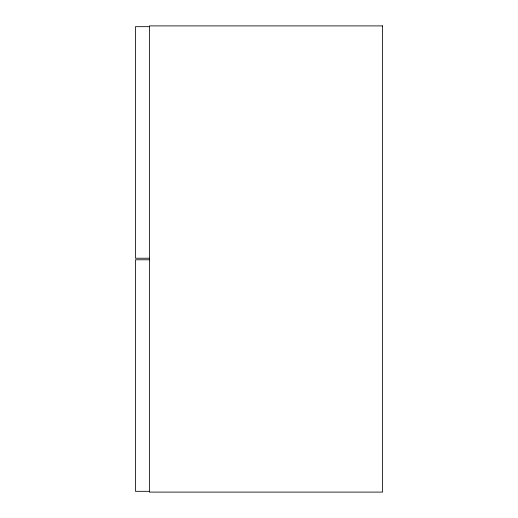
<?xml version="1.0" encoding="UTF-8"?>
<svg xmlns="http://www.w3.org/2000/svg" width="518" height="518" viewBox="0 0 518 518"><rect width="100%" height="100%" fill="white"/><g stroke="black" fill="none" stroke-linecap="round" stroke-linejoin="round"><path stroke-width="0.78" d="M149.443 26.677L135.457 26.677L135.457 258.223L149.443 258.223M149.443 259.777L135.457 259.777L135.457 491.323L149.443 491.323M382.543 25.9L149.443 25.9L149.443 492.1L382.543 492.1L382.543 25.9"/></g></svg>
